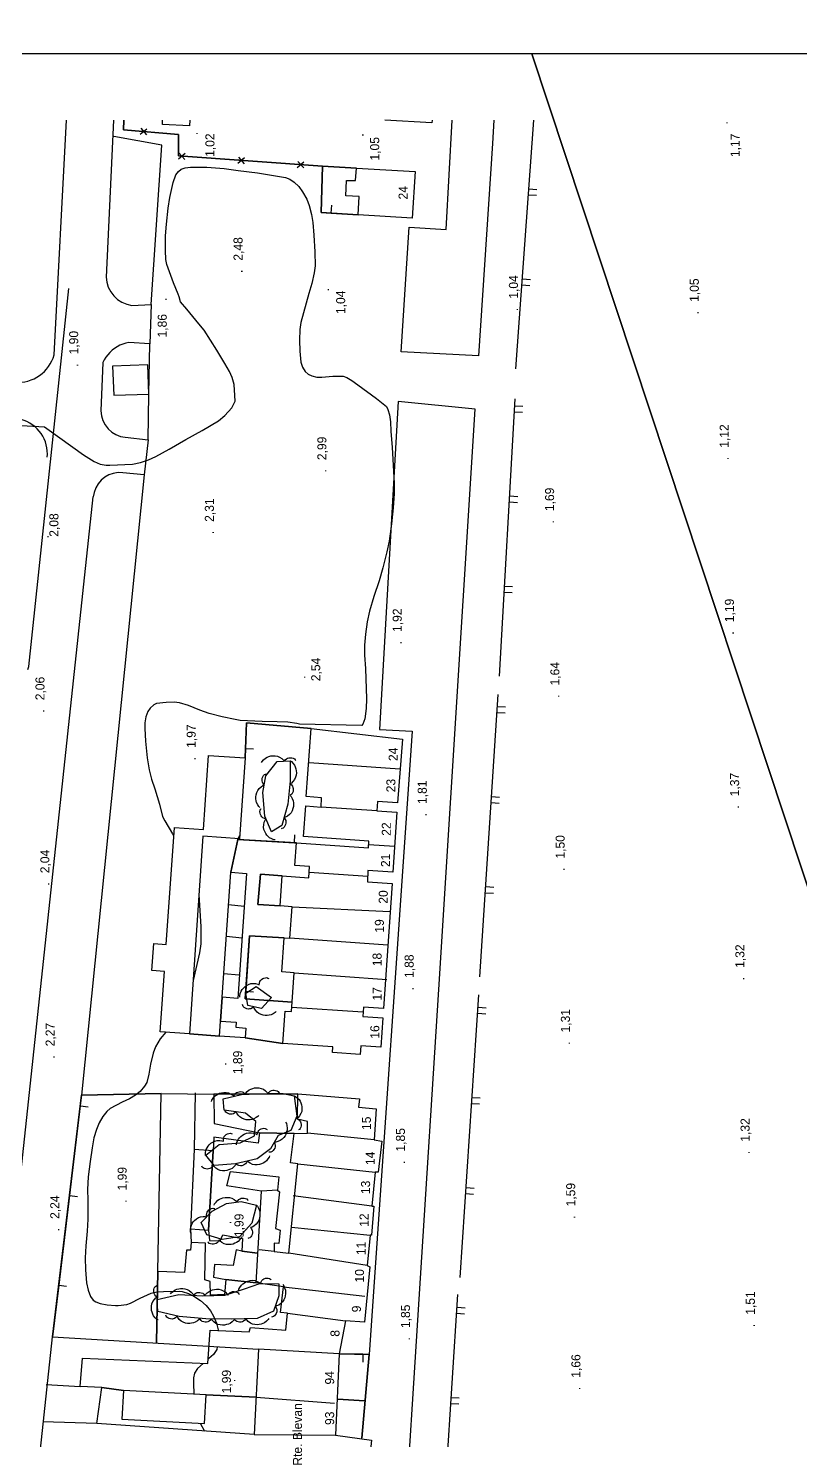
# Model space of a CAD drawing. Extents: x 729854 to 730444, y 4373781 to 4374808.
# Drawn here: x 730078.9 to 730207.2, y 4374380.7 to 4374615.3 of the extents above; entities that cross this region are included whole.
import ezdxf

# ---------------------------------------------------------------- set-up
doc = ezdxf.new("R2010")
doc.units = 0
doc.layers.get('0').update_dxf_attribs({"linetype": 'CONTINUOUS'})
for name, color, linetype in [('1', 7, 'CONTINUOUS'), ('11', 7, 'CONTINUOUS'), ('3', 7, 'CONTINUOUS'), ('44', 7, 'CONTINUOUS'), ('48', 7, 'CONTINUOUS'), ('50', 7, 'CONTINUOUS'), ('53', 7, 'CONTINUOUS'), ('PATTERN_CLASS', 7, 'CONTINUOUS')]:
    doc.layers.add(name, color=color, linetype=linetype)

msp = doc.modelspace()

# ---------------------------------------------------------------- linework, layer by layer
at = {"layer": '1', "color": 0, "linetype": 'CONTINUOUS'}
for p, q in [((730159.85, 4374558.69), (730162.85, 4374600)), ((730097.46, 4374597.65), (730098.59, 4374598.57)), ((730097.57, 4374598.66), (730098.52, 4374597.55)), ((730103.8, 4374593.56), (730104.91, 4374594.5)), ((730103.9, 4374594.58), (730104.86, 4374593.48)), ((730113.68, 4374592.85), (730114.79, 4374593.79)), ((730113.77, 4374593.87), (730114.74, 4374592.77)), ((730123.55, 4374592.14), (730124.66, 4374593.08)), ((730123.65, 4374593.16), (730124.61, 4374592.06)), ((730162.02, 4374588.61), (730163.35, 4374588.51)), ((730161.95, 4374587.62), (730163.28, 4374587.52)), ((730129.19, 4374584.57), (730129.27, 4374585.87)), ((730129.19, 4374584.56), (730133.65, 4374584.27)), ((730160.86, 4374572.66), (730162.19, 4374572.56)), ((730160.94, 4374573.65), (730162.26, 4374573.55)), ((730157.12, 4374507.64), (730159.75, 4374553.73)), ((730159.63, 4374551.57), (730160.96, 4374551.5)), ((730159.68, 4374552.57), (730161.01, 4374552.49)), ((730098.12, 4374541.12), (730087.72, 4374438.05)), ((730158.83, 4374537.59), (730160.16, 4374537.52)), ((730158.77, 4374536.6), (730160.1, 4374536.52)), ((730157.97, 4374522.62), (730159.3, 4374522.54)), ((730157.92, 4374521.62), (730159.25, 4374521.55)), ((730153.88, 4374457.73), (730156.92, 4374504.62)), ((730156.73, 4374501.64), (730158.05, 4374501.56)), ((730156.79, 4374502.64), (730158.12, 4374502.55)), ((730114.97, 4374495.63), (730116.27, 4374495.57)), ((730155.82, 4374487.67), (730157.15, 4374487.58)), ((730155.76, 4374486.67), (730157.08, 4374486.59)), ((730113.68, 4374480.54), (730113.97, 4374481.16)), ((730123.09, 4374480.01), (730123.16, 4374481.31)), ((730123.09, 4374480), (730123.41, 4374479.98)), ((730154.79, 4374471.7), (730156.11, 4374471.62)), ((730154.85, 4374472.7), (730156.18, 4374472.61)), ((730115, 4374455.32), (730116.3, 4374455.23)), ((730150.57, 4374407.77), (730153.71, 4374454.73)), ((730110.79, 4374450.36), (730111.07, 4374454.32)), ((730153.57, 4374452.67), (730154.9, 4374452.58)), ((730153.51, 4374451.68), (730154.83, 4374451.59)), ((730105.63, 4374448.24), (730110.61, 4374447.87)), ((730114.88, 4374447.61), (730121.15, 4374446.66)), ((730123.65, 4374438.27), (730109.68, 4374438.26)), ((730087.51, 4374436.31), (730085.73, 4374421.42)), ((730087.53, 4374436.31), (730088.82, 4374436.15)), ((730152.51, 4374436.71), (730153.83, 4374436.62)), ((730152.57, 4374437.7), (730153.9, 4374437.61)), ((730123.05, 4374431.73), (730117.3, 4374431.83)), ((730108.82, 4374415.64), (730109.57, 4374428.82)), ((730151.5, 4374421.74), (730152.83, 4374421.65)), ((730151.57, 4374422.74), (730152.9, 4374422.65)), ((730085.73, 4374421.41), (730083.94, 4374406.52)), ((730085.74, 4374421.41), (730087.03, 4374421.25)), ((730116.93, 4374411.81), (730114.34, 4374412.17)), ((730100.15, 4374396.98), (730100.38, 4374408.76)), ((730083.94, 4374406.51), (730082.92, 4374397.96)), ((730083.96, 4374406.51), (730085.25, 4374406.35)), ((730111.71, 4374407.44), (730116.71, 4374406.92)), ((730147.2, 4374357.94), (730150.21, 4374404.96)), ((730150.01, 4374401.85), (730151.34, 4374401.77)), ((730150.07, 4374402.85), (730151.4, 4374402.76)), ((730134.46, 4374395.01), (730134.42, 4374393.71)), ((730094.68, 4374389.03), (730091.09, 4374389.53)), ((730116.74, 4374387.91), (730108.41, 4374388.31)), ((730134.71, 4374387.29), (730130.26, 4374387.57)), ((730149.05, 4374386.88), (730150.38, 4374386.8)), ((730149.12, 4374387.88), (730150.44, 4374387.79))]:
    msp.add_line(p, q, dxfattribs=at)
for points in [[(730094.77, 4374600), (730094.68, 4374598.42), (730103.84, 4374597.6), (730103.82, 4374594.08), (730127.75, 4374592.36)], [(730105.68, 4374600), (730105.63, 4374599.08), (730101.16, 4374599.31), (730101.19, 4374600)], [(730145.95, 4374600), (730145.88, 4374599.56), (730138.08, 4374600)], [(730156.2, 4374600), (730155.96, 4374596.11), (730153.65, 4374560.84), (730140.78, 4374561.54), (730142.14, 4374582.23), (730148.26, 4374581.86), (730149.29, 4374600)], [(730099.29, 4374569.41), (730101.03, 4374595.86), (730093.11, 4374597.3)], [(730133.36, 4374592.03), (730127.75, 4374592.36), (730127.5, 4374584.67), (730129.18, 4374584.56)], [(730143.1, 4374591.48), (730142.62, 4374583.71), (730133.65, 4374584.27), (730133.81, 4374587.35), (730131.59, 4374587.46), (730131.72, 4374590), (730133.24, 4374589.97), (730133.36, 4374592.03), (730143.1, 4374591.48)], [(730098.78, 4374546.92), (730098.92, 4374554.52), (730099.04, 4374562.88)], [(730098.74, 4374559.38), (730092.89, 4374559.17), (730093.07, 4374554.31), (730098.92, 4374554.52), (730098.74, 4374559.38)], [(730127.5, 4374155.53), (730134.2, 4374260.03), (730140.94, 4374359.76), (730147.06, 4374455.62), (730153.08, 4374552.03), (730140.29, 4374553.28), (730137.22, 4374498.82), (730142.61, 4374498.52), (730135.5, 4374395)], [(730125.83, 4374498.97), (730115.14, 4374499.9), (730114.96, 4374495.63), (730114.89, 4374494.07)], [(730141, 4374497.19), (730140.21, 4374486.61), (730136.87, 4374486.84), (730136.78, 4374485.28), (730140.1, 4374485.05), (730139.42, 4374475.11), (730135.29, 4374475.38), (730135.19, 4374473.51), (730139.29, 4374473.23), (730137.85, 4374452.47), (730134.52, 4374452.7), (730134.41, 4374451.14), (730137.75, 4374450.91), (730137.41, 4374446.06), (730134.08, 4374446.29), (730133.98, 4374444.81), (730129.37, 4374445.13), (730129.44, 4374446.11), (730121.15, 4374446.66), (730121.52, 4374452.03), (730122.6, 4374451.95), (730123.04, 4374458.39), (730120.98, 4374458.54), (730121.37, 4374464.19), (730122.31, 4374464.12), (730122.68, 4374469.35), (730120.71, 4374469.49), (730121.05, 4374474.49), (730125.46, 4374474.18), (730125.59, 4374476.06), (730123.15, 4374476.23), (730123.41, 4374479.98), (730135.38, 4374479.17), (730135.44, 4374480.28), (730124.6, 4374481.05), (730124.94, 4374486.1), (730127.49, 4374485.92), (730127.59, 4374487.48), (730125.05, 4374487.66), (730125.83, 4374498.97), (730141, 4374497.19)], [(730114.89, 4374494.07), (730113.96, 4374480.63), (730107.89, 4374481.1), (730105.63, 4374448.24), (730100.8, 4374448.57), (730101.49, 4374458.62), (730099.37, 4374458.77), (730099.71, 4374463.24), (730101.8, 4374463.1), (730103.14, 4374482.53), (730107.97, 4374482.2), (730108.82, 4374494.49), (730114.89, 4374494.07)], [(730112.5, 4374475.08), (730113.68, 4374480.54), (730123.08, 4374480)], [(730115.1, 4374474.9), (730113.66, 4374454.14), (730111.07, 4374454.32), (730112.5, 4374475.08), (730115.1, 4374474.9)], [(730121.05, 4374474.49), (730117.46, 4374474.77), (730116.99, 4374469.75), (730120.7, 4374469.49)], [(730121.37, 4374464.19), (730115.63, 4374464.55), (730114.99, 4374455.32), (730114.9, 4374454.09), (730122.71, 4374453.52)], [(730114.88, 4374447.61), (730110.61, 4374447.87), (730110.79, 4374450.36), (730113.39, 4374450.18), (730113.33, 4374449.36), (730115.01, 4374449.21), (730114.88, 4374447.61)], [(730080.72, 4374377.71), (730082.92, 4374397.96), (730117.13, 4374395.87), (730116.37, 4374381.71), (730090.27, 4374383.54), (730091.09, 4374389.53), (730087.48, 4374389.71), (730087.88, 4374394.41), (730108.68, 4374393.5), (730109.07, 4374399.04), (730115.54, 4374398.75), (730115.8, 4374399.48), (730121.66, 4374399.02), (730121.92, 4374401.84), (730120.78, 4374401.96), (730121.26, 4374406.26), (730116.71, 4374406.92), (730117.62, 4374422.11), (730111.85, 4374423), (730112.44, 4374425.37), (730120.47, 4374424.52), (730120.28, 4374422.29), (730120.58, 4374422.03), (730119.95, 4374415.94), (730120.68, 4374415.67), (730120.5, 4374413.44), (730119.71, 4374413.48), (730119.73, 4374412.08), (730122.12, 4374411.84), (730123.65, 4374426.65), (730122.42, 4374426.85), (730123.05, 4374431.73), (730125.25, 4374431.75), (730125.23, 4374433.71), (730123.59, 4374434.09), (730123.65, 4374438.27), (730133.88, 4374437.46), (730133.73, 4374436.09), (730136.62, 4374435.82)], [(730100.97, 4374438.37), (730087.72, 4374438.05), (730087.51, 4374436.32)], [(730109.68, 4374438.26), (730109.76, 4374433.36), (730117.3, 4374431.83), (730117.06, 4374430.11), (730109.67, 4374431.08), (730109.57, 4374428.82), (730106.45, 4374429.04), (730105.79, 4374415.86), (730108.82, 4374415.64), (730108.95, 4374413.92), (730110.74, 4374413.9), (730111.2, 4374414.9), (730114.47, 4374414.27), (730114.34, 4374412.17), (730113.38, 4374412.37), (730112.89, 4374409.76), (730109.81, 4374409.96), (730109.63, 4374407.85), (730111.71, 4374407.44), (730111.46, 4374404.94), (730109.12, 4374404.84), (730109.08, 4374407.11), (730108.2, 4374407.42), (730108.31, 4374413.48), (730105.9, 4374413.62), (730105.81, 4374412.34), (730105.17, 4374412.31), (730104.8, 4374408.64), (730100.38, 4374408.76), (730100.97, 4374438.37), (730109.68, 4374438.26)], [(730136.62, 4374435.82), (730136.29, 4374430.64), (730137.57, 4374430.42), (730136.98, 4374425.26), (730136.49, 4374425.3), (730135.93, 4374419.66), (730136.26, 4374419.65), (730135.89, 4374414.84), (730135.63, 4374414.82), (730135.15, 4374409.76), (730135.61, 4374409.57), (730134.71, 4374400.36), (730131.55, 4374400.58), (730130.53, 4374395.11), (730129.91, 4374381.6), (730135.87, 4374380.77), (730135.21, 4374374.51)], [(730134.28, 4374381.09), (730135.5, 4374395), (730134.46, 4374395.03), (730130.56, 4374395.13)], [(730108.41, 4374388.31), (730094.68, 4374389.03), (730094.43, 4374384.28), (730108.16, 4374383.56), (730108.41, 4374388.31)]]:
    msp.add_lwpolyline(points, dxfattribs=at)
at = {"layer": '11', "color": 0, "linetype": 'CONTINUOUS'}
for points in [[(729961.04, 4374562.24), (730021.39, 4374558.92), (730076.19, 4374556.55), (730076.72, 4374556.48), (730077.25, 4374556.46), (730077.78, 4374556.48), (730078.31, 4374556.57), (730078.83, 4374556.67), (730079.34, 4374556.85), (730079.83, 4374557.05), (730080.3, 4374557.3), (730080.75, 4374557.59), (730081.17, 4374557.91), (730081.57, 4374558.27), (730081.93, 4374558.67), (730082.25, 4374559.09), (730082.54, 4374559.54), (730082.78, 4374560.01), (730082.99, 4374560.5), (730083.15, 4374561.01), (730085.24, 4374600)], [(730093.02, 4374600), (730091.81, 4374573.94), (730091.92, 4374573.09), (730092.17, 4374572.27), (730092.56, 4374571.51), (730093.08, 4374570.82), (730093.71, 4374570.23), (730094.43, 4374569.77), (730095.22, 4374569.44), (730096.06, 4374569.23), (730099.29, 4374569.41), (730099.04, 4374562.88), (730095.55, 4374563.1), (730095.05, 4374562.98), (730094.56, 4374562.82), (730094.08, 4374562.62), (730093.63, 4374562.38), (730093.2, 4374562.1), (730092.79, 4374561.78), (730092.42, 4374561.42), (730092.07, 4374561.04), (730091.76, 4374560.63), (730091.49, 4374560.19), (730091.26, 4374559.73), (730090.92, 4374551.71), (730091.02, 4374550.9), (730091.26, 4374550.12), (730091.64, 4374549.4), (730092.14, 4374548.75), (730092.74, 4374548.21), (730093.44, 4374547.78), (730094.19, 4374547.48)], [(730078.83, 4374508.78), (730078.96, 4374509.28), (730085.59, 4374572.02)], [(730082.03, 4374544.02), (730082.05, 4374544.54), (730082.03, 4374545.06), (730081.97, 4374545.57), (730081.86, 4374546.08), (730081.71, 4374546.57), (730081.51, 4374547.05), (730081.28, 4374547.52), (730081, 4374547.94), (730080.69, 4374548.37), (730080.34, 4374548.75), (730079.96, 4374549.1), (730079.55, 4374549.42), (730079.11, 4374549.69), (730078.65, 4374549.94), (730078.18, 4374550.14), (730077.68, 4374550.3), (730077.18, 4374550.42), (730076.66, 4374550.48), (730076.15, 4374550.51), (730022.61, 4374552.94), (729960.79, 4374556.05)], [(730094.19, 4374547.48), (730094.99, 4374547.33), (730098.78, 4374546.92), (730098.12, 4374541.12), (730094.56, 4374541.44), (730093.78, 4374541.46), (730093, 4374541.34), (730092.26, 4374541.08), (730091.58, 4374540.69), (730090.97, 4374540.21), (730090.47, 4374539.61), (730090.07, 4374538.92), (730089.8, 4374538.19), (730089.67, 4374537.42)], [(730061.11, 4374267.46), (730077.2, 4374420.9), (730089.67, 4374537.42)]]:
    msp.add_lwpolyline(points, dxfattribs=at)
at = {"layer": '3', "color": 0, "linetype": 'CONTINUOUS'}
for p, q in [((730125.5, 4374493.33), (730140.6, 4374492.29)), ((730136.77, 4374485.28), (730127.49, 4374485.92)), ((730135.41, 4374479.73), (730139.67, 4374479.43)), ((730135.24, 4374474.4), (730125.52, 4374475.06)), ((730114.72, 4374469.41), (730112.13, 4374469.66)), ((730122.68, 4374469.35), (730138.89, 4374468.58)), ((730111.77, 4374464.48), (730114.36, 4374464.18)), ((730138.58, 4374463), (730122.31, 4374464.12)), ((730113.86, 4374457.98), (730111.34, 4374458.24)), ((730123.04, 4374458.39), (730138.43, 4374457.29)), ((730122.65, 4374452.71), (730134.46, 4374451.9)), ((730106.61, 4374438.48), (730106.45, 4374429.04)), ((730136.29, 4374430.64), (730125.25, 4374431.75)), ((730123.65, 4374426.65), (730136.49, 4374425.3)), ((730120.28, 4374422.29), (730117.62, 4374422.11)), ((730135.93, 4374419.66), (730122.89, 4374421.33)), ((730105.79, 4374415.86), (730105.9, 4374413.62)), ((730122.58, 4374416.15), (730135.63, 4374414.82)), ((730119.73, 4374412.08), (730117.23, 4374412.39)), ((730135.15, 4374409.76), (730122.12, 4374411.84)), ((730121.26, 4374406.26), (730134.77, 4374404.69)), ((730121.92, 4374401.84), (730131.55, 4374400.58)), ((730130.53, 4374395.11), (730117.13, 4374395.87)), ((730081.84, 4374390.03), (730087.48, 4374389.71)), ((730116.71, 4374387.91), (730129.72, 4374386.91)), ((730090.27, 4374383.54), (730081.27, 4374383.82)), ((730116.37, 4374381.71), (730129.91, 4374381.6))]:
    msp.add_line(p, q, dxfattribs=at)
at = {"layer": '44', "color": 0, "linetype": 'CONTINUOUS'}
msp.add_line((730107.4, 4374383.59), (730108.14, 4374382.28), dxfattribs=at)
for points in [[(730023.85, 4374552.4), (730081.59, 4374549.05), (730081.94, 4374548.79), (730088.03, 4374544.42), (730089.81, 4374543.3), (730090.84, 4374542.85), (730091.79, 4374542.69), (730092.4, 4374542.71), (730096.18, 4374542.89), (730097.5, 4374543.15), (730098.84, 4374543.6), (730100.07, 4374544.17), (730102.25, 4374545.36), (730105.02, 4374546.96), (730107.78, 4374548.44), (730110.44, 4374550.06), (730111.52, 4374550.98), (730112.69, 4374552.25), (730113.21, 4374553.32), (730113.2, 4374554.29), (730113.04, 4374556.1), (730112.73, 4374557.26), (730112.28, 4374558.28), (730111.54, 4374559.59), (730110.17, 4374561.83), (730108.09, 4374565.1), (730107.22, 4374566.17), (730105.18, 4374568.61), (730104.17, 4374569.85), (730103.92, 4374570.67), (730103.78, 4374571.1), (730103.02, 4374572.98), (730101.86, 4374576.03), (730101.74, 4374576.87), (730101.68, 4374578.35), (730101.68, 4374580.81), (730101.81, 4374582.73), (730102.08, 4374585.39), (730102.4, 4374587.17), (730102.94, 4374589.64), (730103.39, 4374590.9), (730103.8, 4374591.48), (730104.28, 4374591.84), (730104.91, 4374592.06), (730105.8, 4374592.17), (730107.15, 4374592.19), (730107.6, 4374592.19), (730108.09, 4374592.19), (730108.55, 4374592.17), (730111.43, 4374591.96), (730113.74, 4374591.67), (730116.96, 4374591.23), (730121.57, 4374590.5), (730122.33, 4374590.19), (730123.05, 4374589.69), (730123.78, 4374588.96), (730124.44, 4374588.08), (730125.12, 4374586.9), (730125.52, 4374585.84), (730125.92, 4374584.36), (730126.12, 4374583.01), (730126.31, 4374580.91), (730126.48, 4374578.11), (730126.5, 4374575.82), (730126.34, 4374574.63), (730125.97, 4374572.88), (730125.48, 4374571.23), (730124.13, 4374566.39), (730123.99, 4374565.23), (730123.91, 4374563.46), (730123.96, 4374561.64), (730124.15, 4374559.8), (730124.42, 4374558.98), (730124.85, 4374558.28), (730125.34, 4374557.84), (730125.96, 4374557.54), (730126.8, 4374557.34), (730127.6, 4374557.34), (730129.47, 4374557.46), (730131.18, 4374557.46), (730131.78, 4374557.26), (730132.61, 4374556.79), (730133.6, 4374556.04), (730136.71, 4374553.77), (730138.36, 4374552.42), (730138.6, 4374551.96), (730138.85, 4374551.09), (730139.02, 4374549.9), (730139.09, 4374548.36), (730139.3, 4374545.63), (730139.65, 4374539.71), (730139.61, 4374538), (730139.45, 4374535.61), (730139.18, 4374532.94), (730138.81, 4374530.06), (730138.44, 4374528.33), (730137.78, 4374525.65), (730137.14, 4374523.52)], [(730137.14, 4374523.52), (730136.25, 4374520.88), (730135.55, 4374518.48), (730135.17, 4374516.69), (730134.86, 4374514.65), (730134.71, 4374512.79), (730134.72, 4374511.15), (730134.85, 4374508.94), (730135.06, 4374503.89), (730134.98, 4374502.31), (730134.75, 4374500.55), (730134.46, 4374499.71), (730134.26, 4374499.44), (730123.91, 4374499.69), (730123.48, 4374499.8), (730121.97, 4374500), (730120.18, 4374500.1), (730117.7, 4374500.14), (730114.09, 4374500.27), (730113.23, 4374500.48), (730111.09, 4374500.92), (730108.93, 4374501.46), (730107.38, 4374502.01), (730105.51, 4374502.79), (730104.01, 4374503.25), (730103.1, 4374503.34), (730101.79, 4374503.31), (730100.18, 4374503.13), (730099.7, 4374502.88), (730099.11, 4374502.36), (730098.75, 4374501.79), (730098.4, 4374500.9), (730098.21, 4374499.92), (730098.22, 4374498.98), (730098.36, 4374496.86), (730098.63, 4374494.1), (730098.95, 4374492.1), (730099.35, 4374490.53), (730099.9, 4374488.94), (730100.68, 4374486.4), (730101.19, 4374484.34), (730101.56, 4374483.65), (730102.84, 4374481.46), (730102.93, 4374481.27)], [(730107.22, 4374471.37), (730107.51, 4374466.09), (730107.53, 4374463.23), (730107.31, 4374461.69), (730106.24, 4374457.12)], [(730101.78, 4374448.61), (730101.73, 4374448.56), (730100.8, 4374447.44), (730099.98, 4374446.09), (730099.63, 4374445.07), (730099.17, 4374443.21), (730098.92, 4374441.58), (730098.54, 4374440.19), (730098.16, 4374439.55), (730097.44, 4374438.66), (730096.7, 4374438.05), (730095.69, 4374437.44), (730094.47, 4374436.89), (730092.48, 4374435.87), (730091.91, 4374435.36), (730091.28, 4374434.55), (730090.67, 4374433.5), (730090.21, 4374432.38), (730089.79, 4374430.96), (730089.47, 4374429.35), (730089.13, 4374427.07), (730088.84, 4374424.48), (730088.73, 4374422.42), (730088.77, 4374420.64), (730088.78, 4374417.46), (730088.66, 4374415.5), (730088.41, 4374413.02), (730088.34, 4374411.06), (730088.39, 4374409.05), (730088.56, 4374406.88), (730088.82, 4374405.66), (730089.22, 4374404.61), (730089.64, 4374404.04), (730090.11, 4374403.73), (730090.84, 4374403.46), (730091.98, 4374403.23), (730093.36, 4374403.12), (730093.8, 4374403.12), (730095.25, 4374403.28), (730095.86, 4374403.54), (730097.46, 4374404.37), (730099.31, 4374405.19), (730100.25, 4374405.4), (730101.32, 4374405.46), (730103.97, 4374405.51), (730104.41, 4374405.44), (730105.49, 4374405.13), (730106.38, 4374404.67), (730107.45, 4374403.96), (730108.39, 4374403.13), (730109.11, 4374402.27), (730109.66, 4374401.34), (730110.15, 4374400.19), (730110.42, 4374399.11), (730110.42, 4374398.97)], [(730110.27, 4374396.28), (730110.21, 4374395.82), (730109.65, 4374394.98), (730108.85, 4374394.36), (730108.73, 4374394.25)], [(730107.93, 4374393.53), (730106.96, 4374392.66), (730106.5, 4374391.91), (730106.3, 4374391.11), (730106.3, 4374390.23), (730106.35, 4374388.41)]]:
    msp.add_lwpolyline(points, dxfattribs=at)
at = {"layer": '53', "color": 0, "linetype": 'CONTINUOUS'}
for points in [[(730117.58, 4374493.3), (730117.69, 4374493.51), (730117.94, 4374493.77), (730118.26, 4374494.05), (730118.54, 4374494.2), (730118.84, 4374494.31), (730119.15, 4374494.41), (730119.49, 4374494.45), (730119.87, 4374494.43), (730120.25, 4374494.36), (730120.61, 4374494.21), (730120.98, 4374493.98), (730121.24, 4374493.72), (730121.38, 4374493.52), (730121.55, 4374493.74), (730121.76, 4374493.94), (730121.95, 4374494.04), (730122.15, 4374494.11), (730122.41, 4374494.12), (730122.63, 4374494.1), (730122.88, 4374494.03), (730123.07, 4374493.93), (730123.19, 4374493.77), (730123.29, 4374493.65)], [(730122.37, 4374493.59), (730122.57, 4374493.47), (730122.82, 4374493.2), (730123.08, 4374492.87), (730123.21, 4374492.58), (730123.3, 4374492.27), (730123.38, 4374491.96), (730123.39, 4374491.61), (730123.35, 4374491.24), (730123.26, 4374490.86), (730123.09, 4374490.51), (730122.83, 4374490.16), (730122.56, 4374489.91), (730122.35, 4374489.78), (730122.56, 4374489.6), (730122.75, 4374489.38), (730122.83, 4374489.18), (730122.89, 4374488.98), (730122.89, 4374488.72), (730122.84, 4374488.5), (730122.76, 4374488.26), (730122.65, 4374488.07), (730122.48, 4374487.96), (730122.35, 4374487.87)], [(730117.35, 4374485.83), (730117.17, 4374485.99), (730116.98, 4374486.3), (730116.78, 4374486.67), (730116.71, 4374486.98), (730116.68, 4374487.31), (730116.66, 4374487.62), (730116.71, 4374487.97), (730116.82, 4374488.33), (730116.98, 4374488.68), (730117.21, 4374489), (730117.53, 4374489.29), (730117.84, 4374489.49), (730118.07, 4374489.57), (730117.9, 4374489.79), (730117.75, 4374490.04), (730117.71, 4374490.25), (730117.69, 4374490.46), (730117.74, 4374490.72), (730117.82, 4374490.93), (730117.95, 4374491.15), (730118.09, 4374491.31), (730118.28, 4374491.39), (730118.42, 4374491.45)], [(730122.36, 4374487.84), (730122.52, 4374487.67), (730122.69, 4374487.34), (730122.85, 4374486.96), (730122.9, 4374486.64), (730122.91, 4374486.32), (730122.9, 4374486), (730122.83, 4374485.66), (730122.69, 4374485.31), (730122.51, 4374484.97), (730122.25, 4374484.67), (730121.91, 4374484.41), (730121.58, 4374484.24), (730121.34, 4374484.17), (730121.5, 4374483.94), (730121.62, 4374483.67), (730121.65, 4374483.46), (730121.65, 4374483.25), (730121.59, 4374483), (730121.49, 4374482.8), (730121.35, 4374482.59), (730121.19, 4374482.43), (730121, 4374482.37), (730120.85, 4374482.32)], [(730119.88, 4374480.45), (730119.65, 4374480.48), (730119.31, 4374480.62), (730118.94, 4374480.82), (730118.7, 4374481.03), (730118.49, 4374481.28), (730118.3, 4374481.53), (730118.14, 4374481.84), (730118.02, 4374482.2), (730117.95, 4374482.58), (730117.97, 4374482.97), (730118.06, 4374483.4), (730118.21, 4374483.73), (730118.35, 4374483.94), (730118.09, 4374484.02), (730117.82, 4374484.14), (730117.67, 4374484.29), (730117.53, 4374484.45), (730117.43, 4374484.69), (730117.38, 4374484.91), (730117.35, 4374485.16), (730117.38, 4374485.38), (730117.49, 4374485.55), (730117.57, 4374485.68)], [(730114, 4374454.36), (730113.99, 4374454.59), (730114.08, 4374454.95), (730114.22, 4374455.35), (730114.39, 4374455.61), (730114.6, 4374455.85), (730114.82, 4374456.09), (730115.11, 4374456.3), (730115.44, 4374456.46), (730115.81, 4374456.59), (730116.19, 4374456.64), (730116.63, 4374456.61), (730116.99, 4374456.51), (730117.21, 4374456.41), (730117.25, 4374456.68), (730117.33, 4374456.96), (730117.45, 4374457.14), (730117.59, 4374457.29), (730117.81, 4374457.43), (730118.02, 4374457.52), (730118.26, 4374457.58), (730118.48, 4374457.59), (730118.66, 4374457.51), (730118.81, 4374457.45)], [(730120.04, 4374451.96), (730119.89, 4374451.79), (730119.57, 4374451.6), (730119.19, 4374451.41), (730118.88, 4374451.34), (730118.56, 4374451.32), (730118.24, 4374451.3), (730117.9, 4374451.35), (730117.54, 4374451.47), (730117.19, 4374451.63), (730116.88, 4374451.87), (730116.59, 4374452.2), (730116.4, 4374452.51), (730116.31, 4374452.74), (730116.1, 4374452.57), (730115.84, 4374452.43), (730115.63, 4374452.39), (730115.42, 4374452.38), (730115.17, 4374452.43), (730114.96, 4374452.51), (730114.74, 4374452.64), (730114.58, 4374452.79), (730114.5, 4374452.97), (730114.44, 4374453.12)], [(730109.28, 4374437.02), (730109.35, 4374437.24), (730109.56, 4374437.55), (730109.82, 4374437.88), (730110.07, 4374438.07), (730110.35, 4374438.23), (730110.63, 4374438.38), (730110.97, 4374438.48), (730111.34, 4374438.52), (730111.73, 4374438.52), (730112.11, 4374438.44), (730112.51, 4374438.26), (730112.82, 4374438.06), (730112.99, 4374437.88), (730113.12, 4374438.13), (730113.29, 4374438.36), (730113.46, 4374438.49), (730113.65, 4374438.59), (730113.9, 4374438.65), (730114.12, 4374438.66), (730114.37, 4374438.64), (730114.58, 4374438.57), (730114.73, 4374438.43), (730114.85, 4374438.33)], [(730114.86, 4374438.22), (730114.98, 4374438.43), (730115.24, 4374438.68), (730115.56, 4374438.95), (730115.85, 4374439.09), (730116.16, 4374439.19), (730116.46, 4374439.28), (730116.81, 4374439.31), (730117.18, 4374439.28), (730117.57, 4374439.2), (730117.92, 4374439.04), (730118.28, 4374438.79), (730118.54, 4374438.53), (730118.67, 4374438.32), (730118.85, 4374438.54), (730119.06, 4374438.73), (730119.26, 4374438.82), (730119.46, 4374438.88), (730119.72, 4374438.89), (730119.94, 4374438.86), (730120.18, 4374438.79), (730120.37, 4374438.68), (730120.49, 4374438.51), (730120.58, 4374438.39)], [(730123.04, 4374437.96), (730123.25, 4374437.87), (730123.54, 4374437.63), (730123.84, 4374437.34), (730124, 4374437.07), (730124.13, 4374436.77), (730124.25, 4374436.47), (730124.31, 4374436.13), (730124.32, 4374435.76), (730124.28, 4374435.37), (730124.16, 4374435), (730123.94, 4374434.62), (730123.71, 4374434.34), (730123.52, 4374434.18), (730123.75, 4374434.03), (730123.96, 4374433.83), (730124.07, 4374433.65), (730124.15, 4374433.45), (730124.19, 4374433.2), (730124.17, 4374432.97), (730124.13, 4374432.73), (730124.04, 4374432.52), (730123.89, 4374432.39), (730123.77, 4374432.29)], [(730117.17, 4374434.72), (730117.02, 4374434.54), (730116.72, 4374434.34), (730116.35, 4374434.13), (730116.05, 4374434.04), (730115.73, 4374434), (730115.41, 4374433.97), (730115.06, 4374434), (730114.7, 4374434.1), (730114.34, 4374434.24), (730114.02, 4374434.46), (730113.71, 4374434.77), (730113.5, 4374435.08), (730113.41, 4374435.31), (730113.2, 4374435.12), (730112.95, 4374434.97), (730112.74, 4374434.92), (730112.53, 4374434.89), (730112.28, 4374434.93), (730112.06, 4374435), (730111.84, 4374435.12), (730111.67, 4374435.26), (730111.59, 4374435.44), (730111.52, 4374435.58)], [(730121.61, 4374433.57), (730121.73, 4374433.37), (730121.81, 4374433.01), (730121.88, 4374432.59), (730121.85, 4374432.28), (730121.77, 4374431.96), (730121.69, 4374431.65), (730121.53, 4374431.34), (730121.32, 4374431.04), (730121.05, 4374430.75), (730120.73, 4374430.53), (730120.33, 4374430.35), (730119.98, 4374430.27), (730119.73, 4374430.26), (730119.82, 4374430), (730119.88, 4374429.71), (730119.85, 4374429.5), (730119.81, 4374429.29), (730119.68, 4374429.07), (730119.53, 4374428.9), (730119.35, 4374428.73), (730119.16, 4374428.61), (730118.96, 4374428.6), (730118.8, 4374428.59)], [(730108.31, 4374428.03), (730108.28, 4374428.26), (730108.33, 4374428.62), (730108.42, 4374429.03), (730108.56, 4374429.31), (730108.75, 4374429.58), (730108.94, 4374429.84), (730109.19, 4374430.08), (730109.51, 4374430.28), (730109.86, 4374430.45), (730110.24, 4374430.54), (730110.67, 4374430.56), (730111.04, 4374430.51), (730111.27, 4374430.43), (730111.28, 4374430.71), (730111.33, 4374430.99), (730111.43, 4374431.18), (730111.55, 4374431.35), (730111.75, 4374431.52), (730111.94, 4374431.63), (730112.18, 4374431.72), (730112.4, 4374431.75), (730112.59, 4374431.69), (730112.74, 4374431.65)], [(730113.44, 4374429.81), (730113.46, 4374430.04), (730113.59, 4374430.39), (730113.77, 4374430.77), (730113.97, 4374431.01), (730114.2, 4374431.23), (730114.45, 4374431.44), (730114.75, 4374431.62), (730115.1, 4374431.75), (730115.48, 4374431.84), (730115.87, 4374431.84), (730116.3, 4374431.77), (730116.64, 4374431.64), (730116.85, 4374431.51), (730116.92, 4374431.78), (730117.03, 4374432.05), (730117.17, 4374432.21), (730117.32, 4374432.35), (730117.56, 4374432.47), (730117.77, 4374432.53), (730118.02, 4374432.57), (730118.24, 4374432.55), (730118.41, 4374432.45), (730118.55, 4374432.38)], [(730113.39, 4374426.67), (730113.29, 4374426.46), (730113.03, 4374426.19), (730112.72, 4374425.91), (730112.44, 4374425.76), (730112.14, 4374425.65), (730111.84, 4374425.54), (730111.49, 4374425.5), (730111.12, 4374425.51), (730110.73, 4374425.58), (730110.37, 4374425.72), (730110, 4374425.96), (730109.73, 4374426.21), (730109.59, 4374426.41), (730109.42, 4374426.19), (730109.22, 4374425.98), (730109.03, 4374425.89), (730108.83, 4374425.81), (730108.57, 4374425.79), (730108.35, 4374425.82), (730108.1, 4374425.88), (730107.91, 4374425.98), (730107.78, 4374426.14), (730107.69, 4374426.26)], [(730118.96, 4374427.99), (730118.89, 4374427.77), (730118.68, 4374427.47), (730118.42, 4374427.14), (730118.17, 4374426.95), (730117.88, 4374426.79), (730117.6, 4374426.64), (730117.26, 4374426.54), (730116.9, 4374426.49), (730116.51, 4374426.49), (730116.13, 4374426.58), (730115.73, 4374426.75), (730115.42, 4374426.96), (730115.25, 4374427.13), (730115.12, 4374426.88), (730114.95, 4374426.65), (730114.77, 4374426.53), (730114.59, 4374426.42), (730114.34, 4374426.36), (730114.11, 4374426.35), (730113.86, 4374426.37), (730113.65, 4374426.44), (730113.51, 4374426.58), (730113.39, 4374426.68)], [(730109.73, 4374419.81), (730109.82, 4374420.02), (730110.06, 4374420.31), (730110.35, 4374420.61), (730110.62, 4374420.78), (730110.91, 4374420.91), (730111.21, 4374421.03), (730111.55, 4374421.09), (730111.93, 4374421.1), (730112.31, 4374421.07), (730112.68, 4374420.95), (730113.07, 4374420.73), (730113.35, 4374420.5), (730113.51, 4374420.31), (730113.66, 4374420.54), (730113.85, 4374420.76), (730114.04, 4374420.87), (730114.23, 4374420.95), (730114.49, 4374420.99), (730114.71, 4374420.98), (730114.96, 4374420.93), (730115.16, 4374420.85), (730115.29, 4374420.69), (730115.4, 4374420.58)], [(730116.78, 4374419.78), (730116.94, 4374419.61), (730117.12, 4374419.29), (730117.28, 4374418.9), (730117.33, 4374418.59), (730117.34, 4374418.27), (730117.34, 4374417.95), (730117.27, 4374417.6), (730117.14, 4374417.26), (730116.95, 4374416.91), (730116.7, 4374416.62), (730116.36, 4374416.34), (730116.03, 4374416.17), (730115.8, 4374416.1), (730115.95, 4374415.87), (730116.08, 4374415.61), (730116.11, 4374415.4), (730116.11, 4374415.19), (730116.05, 4374414.94), (730115.95, 4374414.73), (730115.81, 4374414.52), (730115.66, 4374414.37), (730115.47, 4374414.3), (730115.32, 4374414.25)], [(730105.86, 4374415.15), (730105.8, 4374415.37), (730105.81, 4374415.74), (730105.85, 4374416.16), (730105.96, 4374416.46), (730106.11, 4374416.74), (730106.27, 4374417.02), (730106.5, 4374417.28), (730106.79, 4374417.52), (730107.12, 4374417.73), (730107.49, 4374417.86), (730107.92, 4374417.93), (730108.29, 4374417.92), (730108.53, 4374417.86), (730108.5, 4374418.14), (730108.52, 4374418.43), (730108.6, 4374418.63), (730108.7, 4374418.81), (730108.88, 4374419), (730109.06, 4374419.13), (730109.29, 4374419.24), (730109.5, 4374419.3), (730109.7, 4374419.26), (730109.86, 4374419.24)], [(730114.35, 4374414.6), (730114.26, 4374414.38), (730114.03, 4374414.09), (730113.75, 4374413.78), (730113.48, 4374413.61), (730113.19, 4374413.47), (730112.9, 4374413.35), (730112.55, 4374413.27), (730112.18, 4374413.26), (730111.79, 4374413.29), (730111.42, 4374413.4), (730111.03, 4374413.6), (730110.75, 4374413.83), (730110.58, 4374414.02), (730110.44, 4374413.78), (730110.25, 4374413.56), (730110.07, 4374413.45), (730109.88, 4374413.36), (730109.62, 4374413.32), (730109.4, 4374413.33), (730109.15, 4374413.37), (730108.94, 4374413.45), (730108.81, 4374413.6), (730108.7, 4374413.72)], [(730113.81, 4374405.6), (730113.86, 4374405.83), (730114.03, 4374406.15), (730114.26, 4374406.5), (730114.5, 4374406.71), (730114.76, 4374406.9), (730115.03, 4374407.07), (730115.36, 4374407.2), (730115.72, 4374407.28), (730116.11, 4374407.32), (730116.5, 4374407.27), (730116.91, 4374407.13), (730117.23, 4374406.96), (730117.42, 4374406.8), (730117.53, 4374407.05), (730117.68, 4374407.3), (730117.84, 4374407.44), (730118.01, 4374407.56), (730118.26, 4374407.65), (730118.48, 4374407.68), (730118.73, 4374407.68), (730118.95, 4374407.63), (730119.11, 4374407.51), (730119.23, 4374407.41)], [(730100.43, 4374400.73), (730100.22, 4374400.84), (730099.96, 4374401.1), (730099.69, 4374401.42), (730099.55, 4374401.7), (730099.44, 4374402.01), (730099.35, 4374402.32), (730099.32, 4374402.66), (730099.34, 4374403.04), (730099.42, 4374403.42), (730099.57, 4374403.78), (730099.82, 4374404.14), (730100.08, 4374404.4), (730100.28, 4374404.53), (730100.07, 4374404.71), (730099.87, 4374404.92), (730099.78, 4374405.11), (730099.71, 4374405.31), (730099.7, 4374405.57), (730099.73, 4374405.79), (730099.8, 4374406.04), (730099.91, 4374406.23), (730100.07, 4374406.35), (730100.2, 4374406.44)], [(730102.49, 4374405.06), (730102.62, 4374405.25), (730102.91, 4374405.49), (730103.25, 4374405.73), (730103.55, 4374405.84), (730103.86, 4374405.91), (730104.18, 4374405.97), (730104.53, 4374405.97), (730104.89, 4374405.91), (730105.27, 4374405.8), (730105.61, 4374405.61), (730105.94, 4374405.33), (730106.18, 4374405.05), (730106.29, 4374404.83), (730106.49, 4374405.03), (730106.72, 4374405.21), (730106.92, 4374405.27), (730107.12, 4374405.32), (730107.38, 4374405.31), (730107.6, 4374405.26), (730107.84, 4374405.16), (730108.02, 4374405.04), (730108.12, 4374404.87), (730108.2, 4374404.73)], [(730108.2, 4374404.76), (730108.32, 4374404.97), (730108.58, 4374405.22), (730108.9, 4374405.49), (730109.18, 4374405.63), (730109.49, 4374405.73), (730109.8, 4374405.82), (730110.15, 4374405.86), (730110.52, 4374405.83), (730110.9, 4374405.75), (730111.26, 4374405.59), (730111.61, 4374405.34), (730111.87, 4374405.08), (730112.01, 4374404.88), (730112.18, 4374405.09), (730112.4, 4374405.29), (730112.59, 4374405.38), (730112.79, 4374405.44), (730113.05, 4374405.45), (730113.27, 4374405.42), (730113.52, 4374405.35), (730113.71, 4374405.24), (730113.82, 4374405.08), (730113.92, 4374404.95)], [(730121.15, 4374406.6), (730121.3, 4374406.42), (730121.44, 4374406.08), (730121.58, 4374405.69), (730121.61, 4374405.37), (730121.59, 4374405.05), (730121.56, 4374404.73), (730121.47, 4374404.39), (730121.31, 4374404.06), (730121.1, 4374403.73), (730120.82, 4374403.45), (730120.46, 4374403.21), (730120.12, 4374403.06), (730119.88, 4374403.01), (730120.02, 4374402.77), (730120.13, 4374402.5), (730120.14, 4374402.28), (730120.13, 4374402.07), (730120.04, 4374401.83), (730119.93, 4374401.63), (730119.78, 4374401.43), (730119.61, 4374401.29), (730119.41, 4374401.24), (730119.26, 4374401.2)], [(730107.4, 4374401), (730107.26, 4374400.81), (730106.97, 4374400.58), (730106.61, 4374400.35), (730106.31, 4374400.25), (730106, 4374400.19), (730105.68, 4374400.14), (730105.33, 4374400.15), (730104.97, 4374400.22), (730104.59, 4374400.35), (730104.26, 4374400.55), (730103.94, 4374400.84), (730103.71, 4374401.13), (730103.6, 4374401.35), (730103.4, 4374401.16), (730103.17, 4374400.99), (730102.96, 4374400.93), (730102.76, 4374400.89), (730102.5, 4374400.91), (730102.28, 4374400.97), (730102.05, 4374401.07), (730101.87, 4374401.2), (730101.78, 4374401.38), (730101.7, 4374401.52)], [(730113.11, 4374400.88), (730112.99, 4374400.68), (730112.72, 4374400.43), (730112.39, 4374400.17), (730112.1, 4374400.04), (730111.78, 4374399.96), (730111.47, 4374399.88), (730111.12, 4374399.86), (730110.75, 4374399.9), (730110.38, 4374400), (730110.03, 4374400.17), (730109.68, 4374400.43), (730109.43, 4374400.7), (730109.3, 4374400.91), (730109.12, 4374400.7), (730108.9, 4374400.52), (730108.7, 4374400.44), (730108.5, 4374400.38), (730108.24, 4374400.38), (730108.02, 4374400.42), (730107.78, 4374400.5), (730107.59, 4374400.62), (730107.48, 4374400.79), (730107.39, 4374400.92)], [(730118.83, 4374401), (730118.71, 4374400.79), (730118.45, 4374400.54), (730118.12, 4374400.27), (730117.84, 4374400.14), (730117.53, 4374400.04), (730117.22, 4374399.96), (730116.87, 4374399.93), (730116.5, 4374399.96), (730116.12, 4374400.05), (730115.76, 4374400.21), (730115.41, 4374400.46), (730115.15, 4374400.73), (730115.02, 4374400.94), (730114.84, 4374400.72), (730114.63, 4374400.53), (730114.43, 4374400.44), (730114.23, 4374400.38), (730113.97, 4374400.38), (730113.75, 4374400.41), (730113.51, 4374400.49), (730113.32, 4374400.59), (730113.2, 4374400.76), (730113.11, 4374400.89)]]:
    msp.add_lwpolyline(points, dxfattribs=at)
at = {"layer": 'PATTERN_CLASS', "color": 0, "linetype": 'CONTINUOUS'}
for p, q in [((730159.85, 4374558.69), (730162.85, 4374600)), ((730157.12, 4374507.64), (730159.75, 4374553.73)), ((730153.88, 4374457.73), (730156.92, 4374504.62)), ((730113.97, 4374481.16), (730113.68, 4374480.54)), ((730150.57, 4374407.77), (730153.71, 4374454.73)), ((730111.07, 4374454.32), (730110.79, 4374450.36)), ((730110.61, 4374447.87), (730105.63, 4374448.24)), ((730121.15, 4374446.66), (730114.88, 4374447.61)), ((730109.68, 4374438.26), (730123.65, 4374438.27)), ((730117.3, 4374431.83), (730123.05, 4374431.73)), ((730109.57, 4374428.82), (730108.82, 4374415.64)), ((730100.38, 4374408.76), (730100.15, 4374396.98)), ((730116.71, 4374406.92), (730111.71, 4374407.44)), ((730147.2, 4374357.94), (730150.21, 4374404.96)), ((730091.09, 4374389.53), (730094.68, 4374389.03)), ((730108.41, 4374388.31), (730116.74, 4374387.91)), ((730130.26, 4374387.57), (730134.71, 4374387.29))]:
    msp.add_line(p, q, dxfattribs=at)
for points in [[(730127.75, 4374592.36), (730103.82, 4374594.08), (730103.84, 4374597.6), (730094.68, 4374598.42), (730094.77, 4374600)], [(730133.65, 4374584.27), (730127.5, 4374584.67), (730127.75, 4374592.36), (730133.36, 4374592.03)], [(730114.89, 4374494.07), (730115.14, 4374499.9), (730125.83, 4374498.97)], [(730122.37, 4374493.59), (730122.36, 4374490.28), (730121.97, 4374486.42), (730121, 4374482.87), (730119.29, 4374481.78), (730118.14, 4374484.39), (730117.83, 4374488.36), (730118.35, 4374491.08), (730120.23, 4374493.46), (730122.37, 4374493.59)], [(730123.41, 4374479.98), (730113.68, 4374480.54), (730112.5, 4374475.08)], [(730120.7, 4374469.49), (730116.99, 4374469.75), (730117.46, 4374474.77), (730121.05, 4374474.49)], [(730122.71, 4374453.52), (730114.9, 4374454.09), (730115.63, 4374464.55), (730121.37, 4374464.19)], [(730119.27, 4374454.3), (730117.63, 4374452.46), (730115.31, 4374452.94), (730115.01, 4374455.01), (730116.71, 4374456.1), (730119.27, 4374454.3)], [(730082.92, 4374397.96), (730087.72, 4374438.05), (730100.97, 4374438.37)], [(730123.04, 4374437.96), (730123.47, 4374434.61), (730122.46, 4374432.19), (730120.37, 4374431.37), (730119.11, 4374429.14), (730116.9, 4374427.51), (730113.29, 4374426.66), (730109.76, 4374426.41), (730108.38, 4374428.08), (730110.57, 4374429.87), (730114.08, 4374430.13), (730116.47, 4374431.33), (730116.69, 4374433.67), (730114.95, 4374435.06), (730111.4, 4374435.6), (730111.23, 4374437.48), (730114.26, 4374438.19), (730116.86, 4374438.28), (730118.6, 4374438.33), (730121.19, 4374438.36), (730123.04, 4374437.96)], [(730116.78, 4374419.78), (730116, 4374416.83), (730113.93, 4374414.53), (730111.1, 4374414.09), (730108.54, 4374414.88), (730107.61, 4374416.94), (730109.43, 4374418.8), (730111.81, 4374420.09), (730114.24, 4374420.42), (730116.78, 4374419.78)], [(730114.34, 4374412.17), (730114.34, 4374412.17), (730116.93, 4374411.81)], [(730120.46, 4374406.71), (730120.5, 4374404.75), (730119.6, 4374402.17), (730116.89, 4374400.96), (730112.56, 4374400.88), (730108.34, 4374400.91), (730103.96, 4374401.31), (730100.37, 4374402.14), (730100.29, 4374404.15), (730103.87, 4374404.98), (730107.86, 4374404.75), (730111.52, 4374404.87), (730114.77, 4374405.92), (730117.31, 4374406.77), (730120.46, 4374406.71)], [(730130.56, 4374395.13), (730135.5, 4374395), (730134.28, 4374381.09)]]:
    msp.add_lwpolyline(points, dxfattribs=at)

# ---------------------------------------------------------------- texts
at = {"layer": '48', "color": 0, "linetype": 'CONTINUOUS'}
for s, p in [('.', (730107.02, 4374597.52)), (' 1,02', (730109.79, 4374593.34)), ('.', (730134.55, 4374597.25)), ('.', (730195.02, 4374599.28)), (' 1,17', (730196.99, 4374593.32)), (' 1,05', (730137.15, 4374592.74)), (' 2,48', (730114.46, 4374576.11)), ('.', (730114.46, 4374574.61)), (' 1,04', (730160.19, 4374569.79)), ('.', (730128.81, 4374571.58)), (' 1,05', (730190.22, 4374569.26)), ('.', (730101.87, 4374569.96)), (' 1,04', (730131.5, 4374567.24)), (' 1,86', (730101.87, 4374563.35)), ('.', (730160.19, 4374568.29)), ('.', (730190.22, 4374567.76)), (' 1,90', (730087.17, 4374560.54)), ('.', (730087.17, 4374559.04)), (' 1,12', (730195.19, 4374545.03)), (' 2,99', (730128.38, 4374542.98)), ('.', (730195.19, 4374543.53)), ('.', (730128.38, 4374541.48)), (' 2,31', (730109.7, 4374532.73)), (' 1,69', (730166.19, 4374534.51)), (' 2,08', (730083.88, 4374530.25)), ('.', (730166.19, 4374533.01)), ('.', (730082.25, 4374530.54)), ('.', (730109.7, 4374531.23)), (' 1,19', (730196.05, 4374516.06)), (' 1,92', (730140.89, 4374514.44)), ('.', (730140.89, 4374512.94)), ('.', (730196.05, 4374514.56)), (' 2,54', (730127.36, 4374506.26)), (' 1,64', (730167.07, 4374505.55)), (' 2,06', (730081.57, 4374503.1)), ('.', (730124.89, 4374507.23)), ('.', (730167.07, 4374504.05)), ('.', (730081.57, 4374501.6)), (' 1,97', (730106.68, 4374495.19)), ('.', (730106.68, 4374493.69)), (' 1,81', (730145.05, 4374485.87)), (' 1,37', (730196.92, 4374487.14)), ('.', (730196.92, 4374485.64)), ('.', (730145.05, 4374484.37)), (' 1,50', (730167.95, 4374476.8)), (' 2,04', (730082.38, 4374474.37)), ('.', (730167.95, 4374475.3)), ('.', (730082.38, 4374472.87)), (' 1,32', (730197.79, 4374458.65)), (' 1,88', (730142.87, 4374456.98)), ('.', (730197.79, 4374457.15)), ('.', (730142.87, 4374455.48)), (' 1,31', (730168.82, 4374447.92)), (' 2,27', (730083.25, 4374445.62)), (' 1,89', (730114.4, 4374441)), ('.', (730168.82, 4374446.42)), ('.', (730083.25, 4374444.12)), ('.', (730111.76, 4374442.98)), (' 1,32', (730198.66, 4374429.78)), (' 1,85', (730141.43, 4374428.14)), ('.', (730141.43, 4374426.64)), ('.', (730198.66, 4374428.28)), (' 1,99', (730095.22, 4374421.69)), (' 1,59', (730169.7, 4374419.04)), (' 2,24', (730084.03, 4374416.96)), ('.', (730095.22, 4374420.19)), ('.', (730112.57, 4374416.64)), (' 1,99', (730114.62, 4374413.94)), ('.', (730169.7, 4374417.54)), ('.', (730084.03, 4374415.46)), (' 1,51', (730199.53, 4374401.04)), (' 1,85', (730142.27, 4374398.83)), ('.', (730199.53, 4374399.54)), ('.', (730142.27, 4374397.33)), (' 1,66', (730170.56, 4374390.58)), (' 1,99', (730112.53, 4374387.99)), ('.', (730113.26, 4374390.41)), ('.', (730170.56, 4374389.08))]:
    msp.add_text(s, height=1.5, rotation=90, dxfattribs=at).set_placement(p)
at = {"layer": '50', "color": 0, "linetype": 'CONTINUOUS'}
for s, p in [('24', (730141.87, 4374586.83)), ('24', (730140.22, 4374493.56)), ('23', (730139.84, 4374488.37)), ('22', (730139.08, 4374481.15)), ('21', (730138.95, 4374475.95)), ('20', (730138.57, 4374469.87)), ('19', (730137.93, 4374465.06)), ('18', (730137.55, 4374459.48)), ('17', (730137.55, 4374453.78)), ('16', (730137.17, 4374447.45)), ('15', (730135.77, 4374432.29)), ('14', (730136.41, 4374426.46)), ('13', (730135.64, 4374421.64)), ('12', (730135.39, 4374416.2)), ('11', (730134.88, 4374411.51)), ('10', (730134.63, 4374406.95)), ('9', (730134.12, 4374402.01)), ('8', (730130.56, 4374397.95)), ('94', (730129.67, 4374390.01)), ('Rte. Blevan', (730124.32, 4374376.54)), ('93', (730129.67, 4374383.29))]:
    msp.add_text(s, height=1.5, rotation=90, dxfattribs=at).set_placement(p)

# ---------------------------------------------------------------- meshes
at = {"color": 0, "linetype": 'CONTINUOUS'}
mesh = msp.add_polyface(dxfattribs=at)
corners = [(730162.5, 4373781), (729854.5, 4374807.5), (730444, 4373781), (730444, 4374807.5), (729854.5, 4373781)]
mesh.append_faces([[corners[k] for k in face] for face in [(0, 1, 4), (1, 0, 2, 3)]], dxfattribs={"vtx0": -1, "color": 0})
mesh = msp.add_polyface(dxfattribs=at)
corners = [(730434, 4373791), (730162.5, 4374611), (730162.5, 4373791), (729864.5, 4374611), (730434, 4374611), (729864.5, 4373791)]
mesh.append_faces([[corners[k] for k in face] for face in [(1, 0, 4), (2, 3, 5)]], dxfattribs={"vtx0": -1, "color": 0})
mesh.append_faces([[corners[k] for k in face] for face in [(0, 1, 3, 2)]], dxfattribs={"vtx0": -1, "vtx2": -1, "color": 0})

doc.saveas('drawing.dxf')
